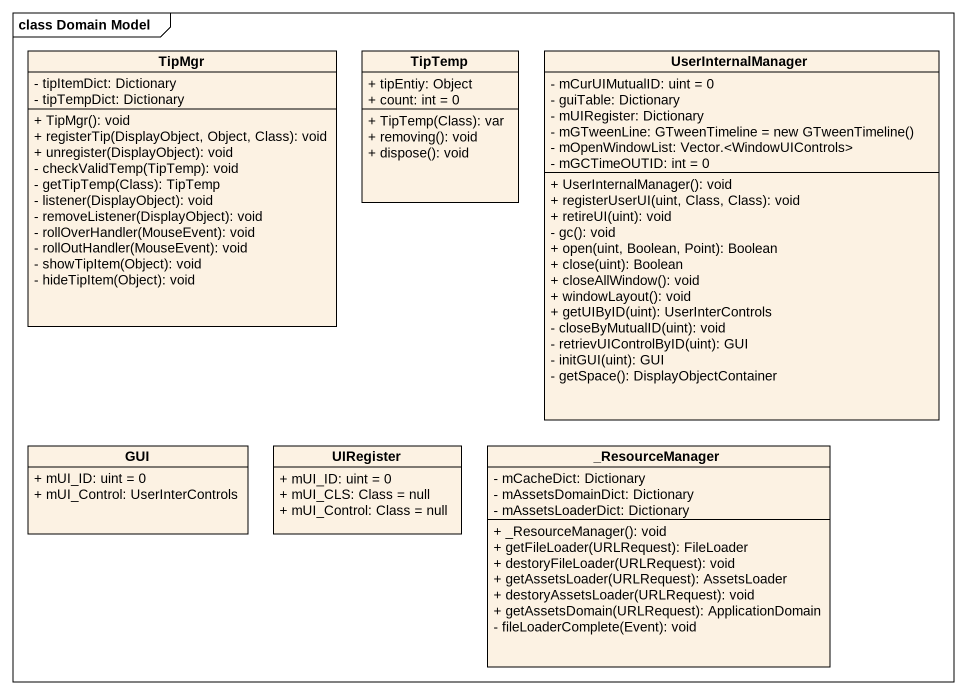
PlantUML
@startuml
mainframe class Domain Model
hide circle
hide empty members
skinparam classAttributeIconSize 0
class TipMgr {
  - tipItemDict: Dictionary
  - tipTempDict: Dictionary
  + TipMgr(): void
  + registerTip(DisplayObject, Object, Class): void
  + unregister(DisplayObject): void
  - checkValidTemp(TipTemp): void
  - getTipTemp(Class): TipTemp
  - listener(DisplayObject): void
  - removeListener(DisplayObject): void
  - rollOverHandler(MouseEvent): void
  - rollOutHandler(MouseEvent): void
  - showTipItem(Object): void
  - hideTipItem(Object): void
}
class TipTemp {
  + tipEntiy: Object
  + count: int = 0
  + TipTemp(Class): var
  + removing(): void
  + dispose(): void
}
class UserInternalManager {
  - mCurUIMutualID: uint = 0
  - guiTable: Dictionary
  - mUIRegister: Dictionary
  {field} - mGTweenLine: GTweenTimeline = new GTweenTimeline()
  - mOpenWindowList: Vector.<WindowUIControls>
  - mGCTimeOUTID: int = 0
  + UserInternalManager(): void
  + registerUserUI(uint, Class, Class): void
  + retireUI(uint): void
  - gc(): void
  + open(uint, Boolean, Point): Boolean
  + close(uint): Boolean
  + closeAllWindow(): void
  + windowLayout(): void
  + getUIByID(uint): UserInterControls
  - closeByMutualID(uint): void
  - retrievUIControlByID(uint): GUI
  - initGUI(uint): GUI
  - getSpace(): DisplayObjectContainer
}
class GUI {
  + mUI_ID: uint = 0
  + mUI_Control: UserInterControls
}
class UIRegister {
  + mUI_ID: uint = 0
  + mUI_CLS: Class = null
  + mUI_Control: Class = null
}
class "_ResourceManager" as ResourceManager {
  - mCacheDict: Dictionary
  - mAssetsDomainDict: Dictionary
  - mAssetsLoaderDict: Dictionary
  + _ResourceManager(): void
  + getFileLoader(URLRequest): FileLoader
  + destoryFileLoader(URLRequest): void
  + getAssetsLoader(URLRequest): AssetsLoader
  + destoryAssetsLoader(URLRequest): void
  + getAssetsDomain(URLRequest): ApplicationDomain
  - fileLoaderComplete(Event): void
}
@enduml
